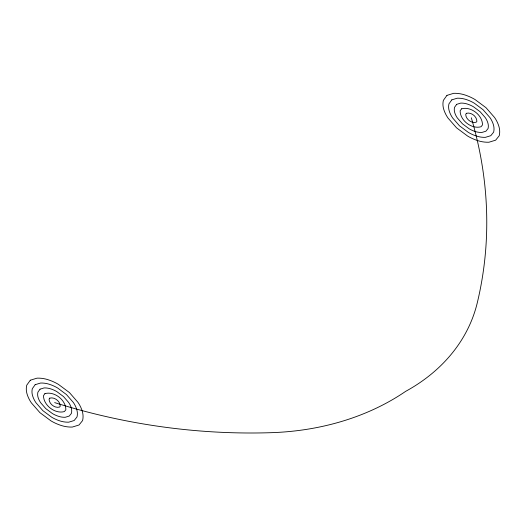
<?xml version="1.0" encoding="UTF-8"?>
<svg xmlns="http://www.w3.org/2000/svg" width="526" height="526" viewBox="0 0 526 526"><rect width="100%" height="100%" fill="white"/><g stroke="black" fill="none" stroke-linecap="round" stroke-linejoin="round"><path stroke-width="0.79" d="M471.296 117.778A551.274 433.818 12.3 0 1 477.299 302.733A197.677 155.558 12.3 0 1 405.618 391.377A246.201 193.739 12.3 0 1 271.107 432.681A519.175 408.557 12.3 0 1 54.658 402.607M30.311 380.213L26.741 385.183A25.958 20.429 12.3 0 0 27.023 393.889A40.653 31.994 12.3 0 0 31.356 402.857L39.93 412.673L50.917 420.839A40.653 31.994 12.3 0 0 61.463 425.56A25.958 20.429 12.3 0 0 72.286 427.066L79.012 425.001L82.595 420.57A27.562 21.691 12.3 0 0 82.293 411.319A40.653 31.994 12.3 0 0 77.96 402.351L69.393 392.534L58.406 384.368A40.653 31.994 12.3 0 0 47.859 379.647A25.958 20.429 12.3 0 0 37.037 378.148L30.311 380.213M35.176 384.69L32.323 388.668A20.764 16.345 12.3 0 0 32.553 395.631A32.527 25.596 12.3 0 0 36.018 402.804L42.876 410.661L51.666 417.197A32.527 25.596 12.3 0 0 60.102 420.971A20.764 16.345 12.3 0 0 68.761 422.174L74.14 420.524L77.006 416.973A22.053 17.351 12.3 0 0 76.77 409.576A32.527 25.596 12.3 0 0 73.298 402.403L66.44 394.553L57.656 388.017A32.527 25.596 12.3 0 0 49.22 384.243A20.764 16.345 12.3 0 0 40.561 383.04L35.176 384.69M40.048 389.168L37.911 392.153A15.576 12.256 12.3 0 0 38.076 397.38A24.393 19.199 12.3 0 0 40.68 402.758L45.821 408.649L52.409 413.548A24.393 19.199 12.3 0 0 58.741 416.382A15.576 12.256 12.3 0 0 65.237 417.282L69.268 416.04L71.418 413.383A16.536 13.012 12.3 0 0 71.24 407.834A24.393 19.199 12.3 0 0 68.636 402.456L63.495 396.565L56.907 391.666A24.393 19.199 12.3 0 0 50.575 388.832A15.576 12.256 12.3 0 0 44.085 387.932L40.048 389.168M44.92 393.645L43.494 395.637C43.421 405.283 55.131 414.278 64.402 411.562L65.835 409.793C66.059 400.036 54.257 390.923 44.92 393.645M49.792 398.129L49.076 399.122C49.036 403.948 54.895 408.446 59.53 407.085L60.247 406.197C60.358 401.325 54.461 396.762 49.792 398.129M446.942 95.384L443.379 100.354A25.958 20.429 12.3 0 0 443.661 109.066A40.653 31.994 12.3 0 0 447.994 118.034L456.568 127.851L467.548 136.017A40.653 31.994 12.3 0 0 478.101 140.738A25.958 20.429 12.3 0 0 488.924 142.237L495.65 140.172L499.233 135.741A27.562 21.691 12.3 0 0 498.931 126.496A40.653 31.994 12.3 0 0 494.598 117.528L486.024 107.712L475.044 99.546A40.653 31.994 12.3 0 0 464.491 94.825A25.958 20.429 12.3 0 0 453.668 93.319L446.942 95.384M451.814 99.861L448.961 103.839A20.764 16.345 12.3 0 0 449.191 110.808A32.527 25.596 12.3 0 0 452.656 117.982L459.514 125.832L468.298 132.368A32.527 25.596 12.3 0 0 476.74 136.142A20.764 16.345 12.3 0 0 485.393 137.345L490.778 135.695L493.644 132.151A22.053 17.351 12.3 0 0 493.401 124.747A32.527 25.596 12.3 0 0 489.936 117.574L483.078 109.724L474.294 103.188A32.527 25.596 12.3 0 0 465.852 99.414A20.764 16.345 12.3 0 0 457.193 98.211L451.814 99.861M456.686 104.345L454.543 107.324A15.576 12.256 12.3 0 0 454.714 112.551A24.393 19.199 12.3 0 0 457.318 117.929L462.459 123.82L469.047 128.719A24.393 19.199 12.3 0 0 475.379 131.553A15.576 12.256 12.3 0 0 481.869 132.453L485.906 131.217L488.056 128.554A16.536 13.012 12.3 0 0 487.878 123.005A24.393 19.199 12.3 0 0 485.274 117.627L480.133 111.736L473.545 106.837A24.393 19.199 12.3 0 0 467.213 104.003A15.576 12.256 12.3 0 0 460.723 103.103L456.686 104.345M461.558 108.823L460.132 110.808C460.053 120.461 471.769 129.455 481.034 126.74L482.467 124.964C482.697 115.214 470.895 106.094 461.558 108.823M466.424 113.3L465.714 114.293C465.674 119.119 471.533 123.617 476.168 122.256L476.885 121.374C476.997 116.496 471.092 111.939 466.424 113.3"/></g></svg>
